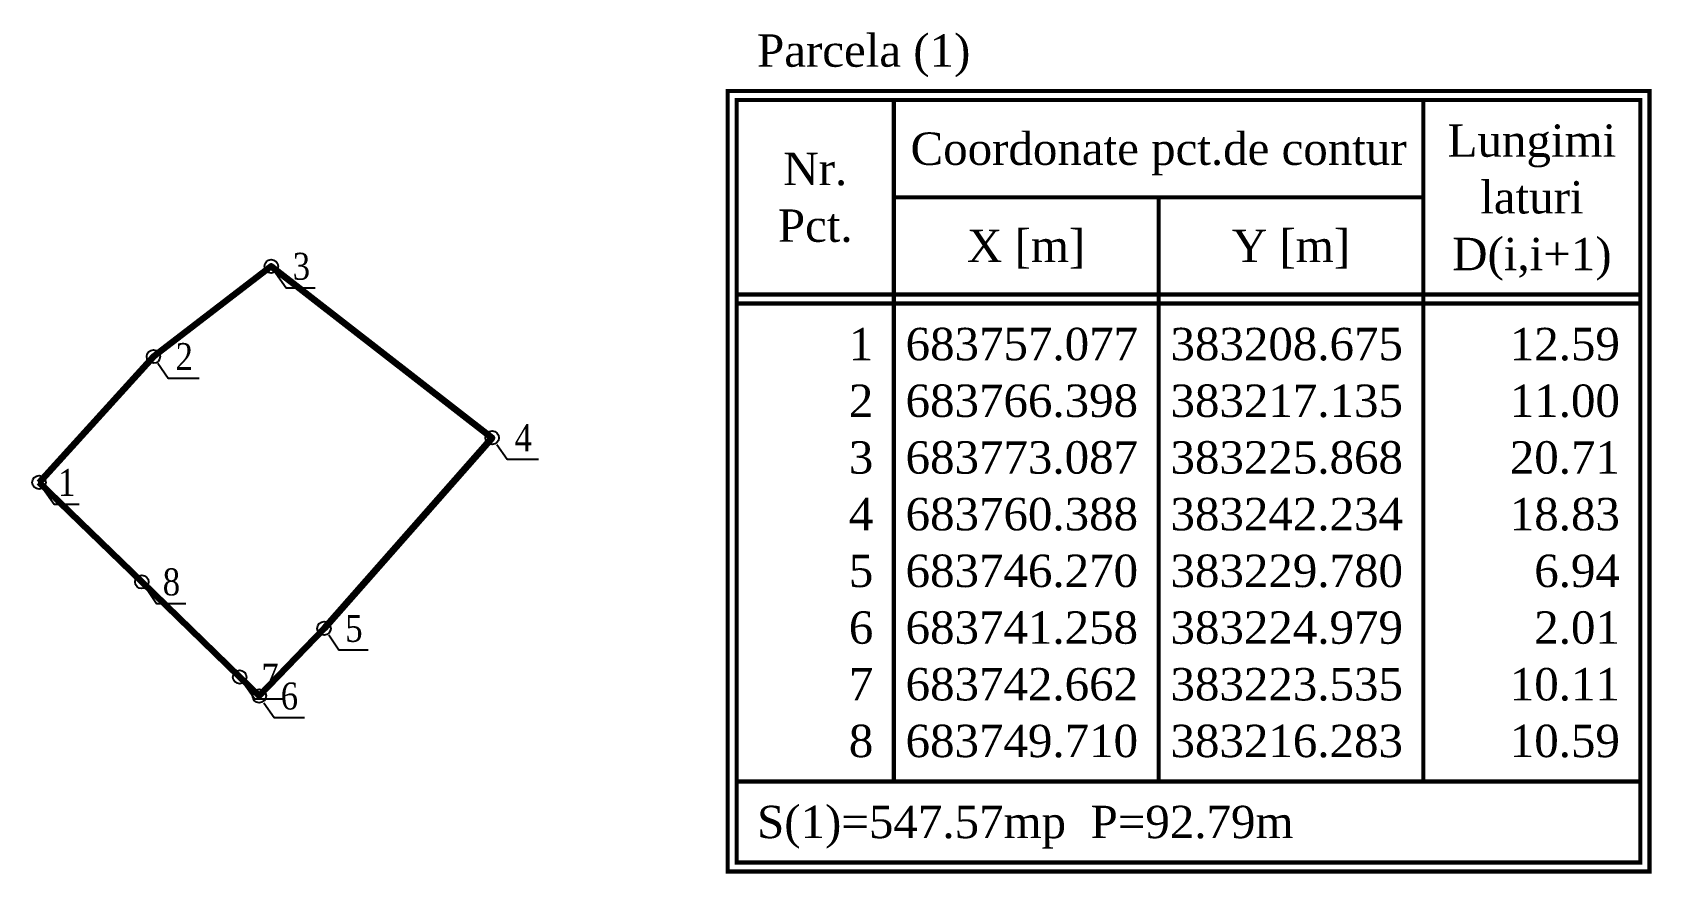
# Model space of a CAD drawing. Header units: inches. Extents: x 383208 to 383328, y 683728 to 683790.
import ezdxf
from ezdxf.enums import TextEntityAlignment as Align

# ---------------------------------------------------------------- set-up
doc = ezdxf.new("R2010")
doc.units = ezdxf.units.IN
doc.header["$MEASUREMENT"] = 0
doc.header["$PDMODE"] = 32
doc.header["$PDSIZE"] = 1
for name, color, linetype in [('0_pct_denumiri', 7, 'Continuous'), ('0_pct_linii_marcaj', 5, 'Continuous'), ('0_pct_simboluri', 7, 'Continuous')]:
    doc.layers.add(name, color=color, linetype=linetype)
doc.styles.get("Standard").update_dxf_attribs({"font": 'arial.ttf'})
doc.styles.add('TIMES_NEW_ROMAN', font='times.ttf')

# ---------------------------------------------------------------- blocks, each defined once
blk = doc.blocks.new('Punct')
blk.add_point((0, 0))
at = {"flags": 1}
for tag, p in [('DENPCT', (1.4, 0)), ('COTA', (1.4, -2.5)), ('COD', (1.4, -5))]:
    blk.add_attdef(tag, p, '', height=1.5, dxfattribs=at)
blk = doc.blocks.new('*U264', base_point=(383252.93, 683750.59))
at = {"const_width": 0.307}
for points in [[(383252.93, 683746.39), (383321.21, 683746.39), (383321.21, 683688.58), (383252.93, 683688.58)], [(383253.6, 683745.72), (383320.53, 683745.72), (383320.53, 683689.25), (383253.6, 683689.25)]]:
    blk.add_lwpolyline(points, close=True, dxfattribs=at)
for points in [[(383265.24, 683745.72), (383265.24, 683695.25)], [(383304.46, 683745.72), (383304.46, 683695.25)], [(383265.24, 683738.52), (383304.46, 683738.52)], [(383284.85, 683738.52), (383284.85, 683695.25)], [(383253.6, 683731.32), (383320.53, 683731.32)], [(383253.6, 683730.65), (383320.53, 683730.65)], [(383253.6, 683695.25), (383320.53, 683695.25)]]:
    blk.add_lwpolyline(points, dxfattribs=at)
at = {"style": 'TIMES_NEW_ROMAN'}
for s, p in [('Parcela (1)', (383255.11, 683748.19)), ('S(1)=547.57mp  P=92.79m', (383255.11, 683691.05))]:
    blk.add_text(s, height=2.4, dxfattribs=at).set_placement(p)
for s, p in [('Coordonate pct.de contur', (383284.85, 683742.12)), ('Lungimi', (383312.5, 683742.72)), ('Nr.', (383259.42, 683740.62)), ('laturi', (383312.5, 683738.52)), ('Pct.', (383259.42, 683736.42)), ('X [m]', (383275.04, 683734.92)), ('Y [m]', (383294.66, 683734.92)), ('D(i,i+1)', (383312.5, 683734.32))]:
    blk.add_text(s, height=2.4, dxfattribs=at).set_placement(p, align=Align.MIDDLE_CENTER)
for s, p in [('1', (383263.72, 683726.45)), ('683757.077', (383283.33, 683726.45)), ('383208.675', (383302.95, 683726.45)), ('12.59', (383319.02, 683726.45)), ('2', (383263.72, 683722.25)), ('683766.398', (383283.33, 683722.25)), ('383217.135', (383302.95, 683722.25)), ('11.00', (383319.02, 683722.25)), ('3', (383263.72, 683718.05)), ('683773.087', (383283.33, 683718.05)), ('383225.868', (383302.95, 683718.05)), ('20.71', (383319.02, 683718.05)), ('4', (383263.72, 683713.85)), ('683760.388', (383283.33, 683713.85)), ('383242.234', (383302.95, 683713.85)), ('18.83', (383319.02, 683713.85)), ('5', (383263.72, 683709.65)), ('683746.270', (383283.33, 683709.65)), ('383229.780', (383302.95, 683709.65)), ('6.94', (383319.02, 683709.65)), ('6', (383263.72, 683705.45)), ('683741.258', (383283.33, 683705.45)), ('383224.979', (383302.95, 683705.45)), ('2.01', (383319.02, 683705.45)), ('7', (383263.72, 683701.25)), ('683742.662', (383283.33, 683701.25)), ('383223.535', (383302.95, 683701.25)), ('10.11', (383319.02, 683701.25)), ('8', (383263.72, 683697.05)), ('683749.710', (383283.33, 683697.05)), ('383216.283', (383302.95, 683697.05)), ('10.59', (383319.02, 683697.05))]:
    blk.add_text(s, height=2.4, dxfattribs=at).set_placement(p, align=Align.RIGHT)

msp = doc.modelspace()

# ---------------------------------------------------------------- linework, layer by layer
at = {"color": 200, "lineweight": 90, "elevation": 160.33}
msp.add_lwpolyline([(383208.67, 683757.08), (383217.14, 683766.4), (383225.87, 683773.09), (383242.23, 683760.39), (383229.78, 683746.27), (383224.98, 683741.26), (383223.53, 683742.66), (383216.28, 683749.71)], close=True, dxfattribs=at)
at = {"layer": '0_pct_linii_marcaj'}
for points in [[(383226.21, 683772.59), (383226.97, 683771.49), (383229.11, 683771.49)], [(383217.47, 683765.9), (383218.23, 683764.8), (383220.53, 683764.8)], [(383242.57, 683759.89), (383243.33, 683758.79), (383245.66, 683758.79)], [(383209.01, 683756.58), (383209.78, 683755.48), (383211.63, 683755.48)], [(383216.62, 683749.22), (383217.38, 683748.11), (383219.54, 683748.11)], [(383230.12, 683745.78), (383230.88, 683744.67), (383233.05, 683744.67)], [(383223.87, 683742.17), (383224.64, 683741.06), (383226.89, 683741.06)], [(383225.32, 683740.76), (383226.08, 683739.66), (383228.33, 683739.66)]]:
    msp.add_lwpolyline(points, dxfattribs=at)

# ---------------------------------------------------------------- block references
msp.add_blockref('*U264', (383259.67, 683790.27))
at = {"layer": '0_pct_simboluri'}
for p in [(383225.87, 683773.09), (383217.14, 683766.4), (383242.23, 683760.39), (383208.67, 683757.08), (383216.28, 683749.71), (383229.78, 683746.27), (383223.53, 683742.66), (383224.98, 683741.26)]:
    msp.add_blockref('Punct', p, dxfattribs=at)

# ---------------------------------------------------------------- texts
at = {"layer": '0_pct_denumiri', "style": 'TIMES_NEW_ROMAN', "width": 0.85}
for s, p in [('3', (383227.46, 683772.09)), ('2', (383218.78, 683765.4)), ('4', (383243.89, 683759.39)), ('1', (383210.08, 683756.08)), ('8', (383217.83, 683748.71)), ('5', (383231.35, 683745.27)), ('7', (383225.13, 683741.66)), ('6', (383226.57, 683740.26))]:
    msp.add_text(s, height=2, dxfattribs=at).set_placement(p)

doc.saveas('drawing.dxf')
